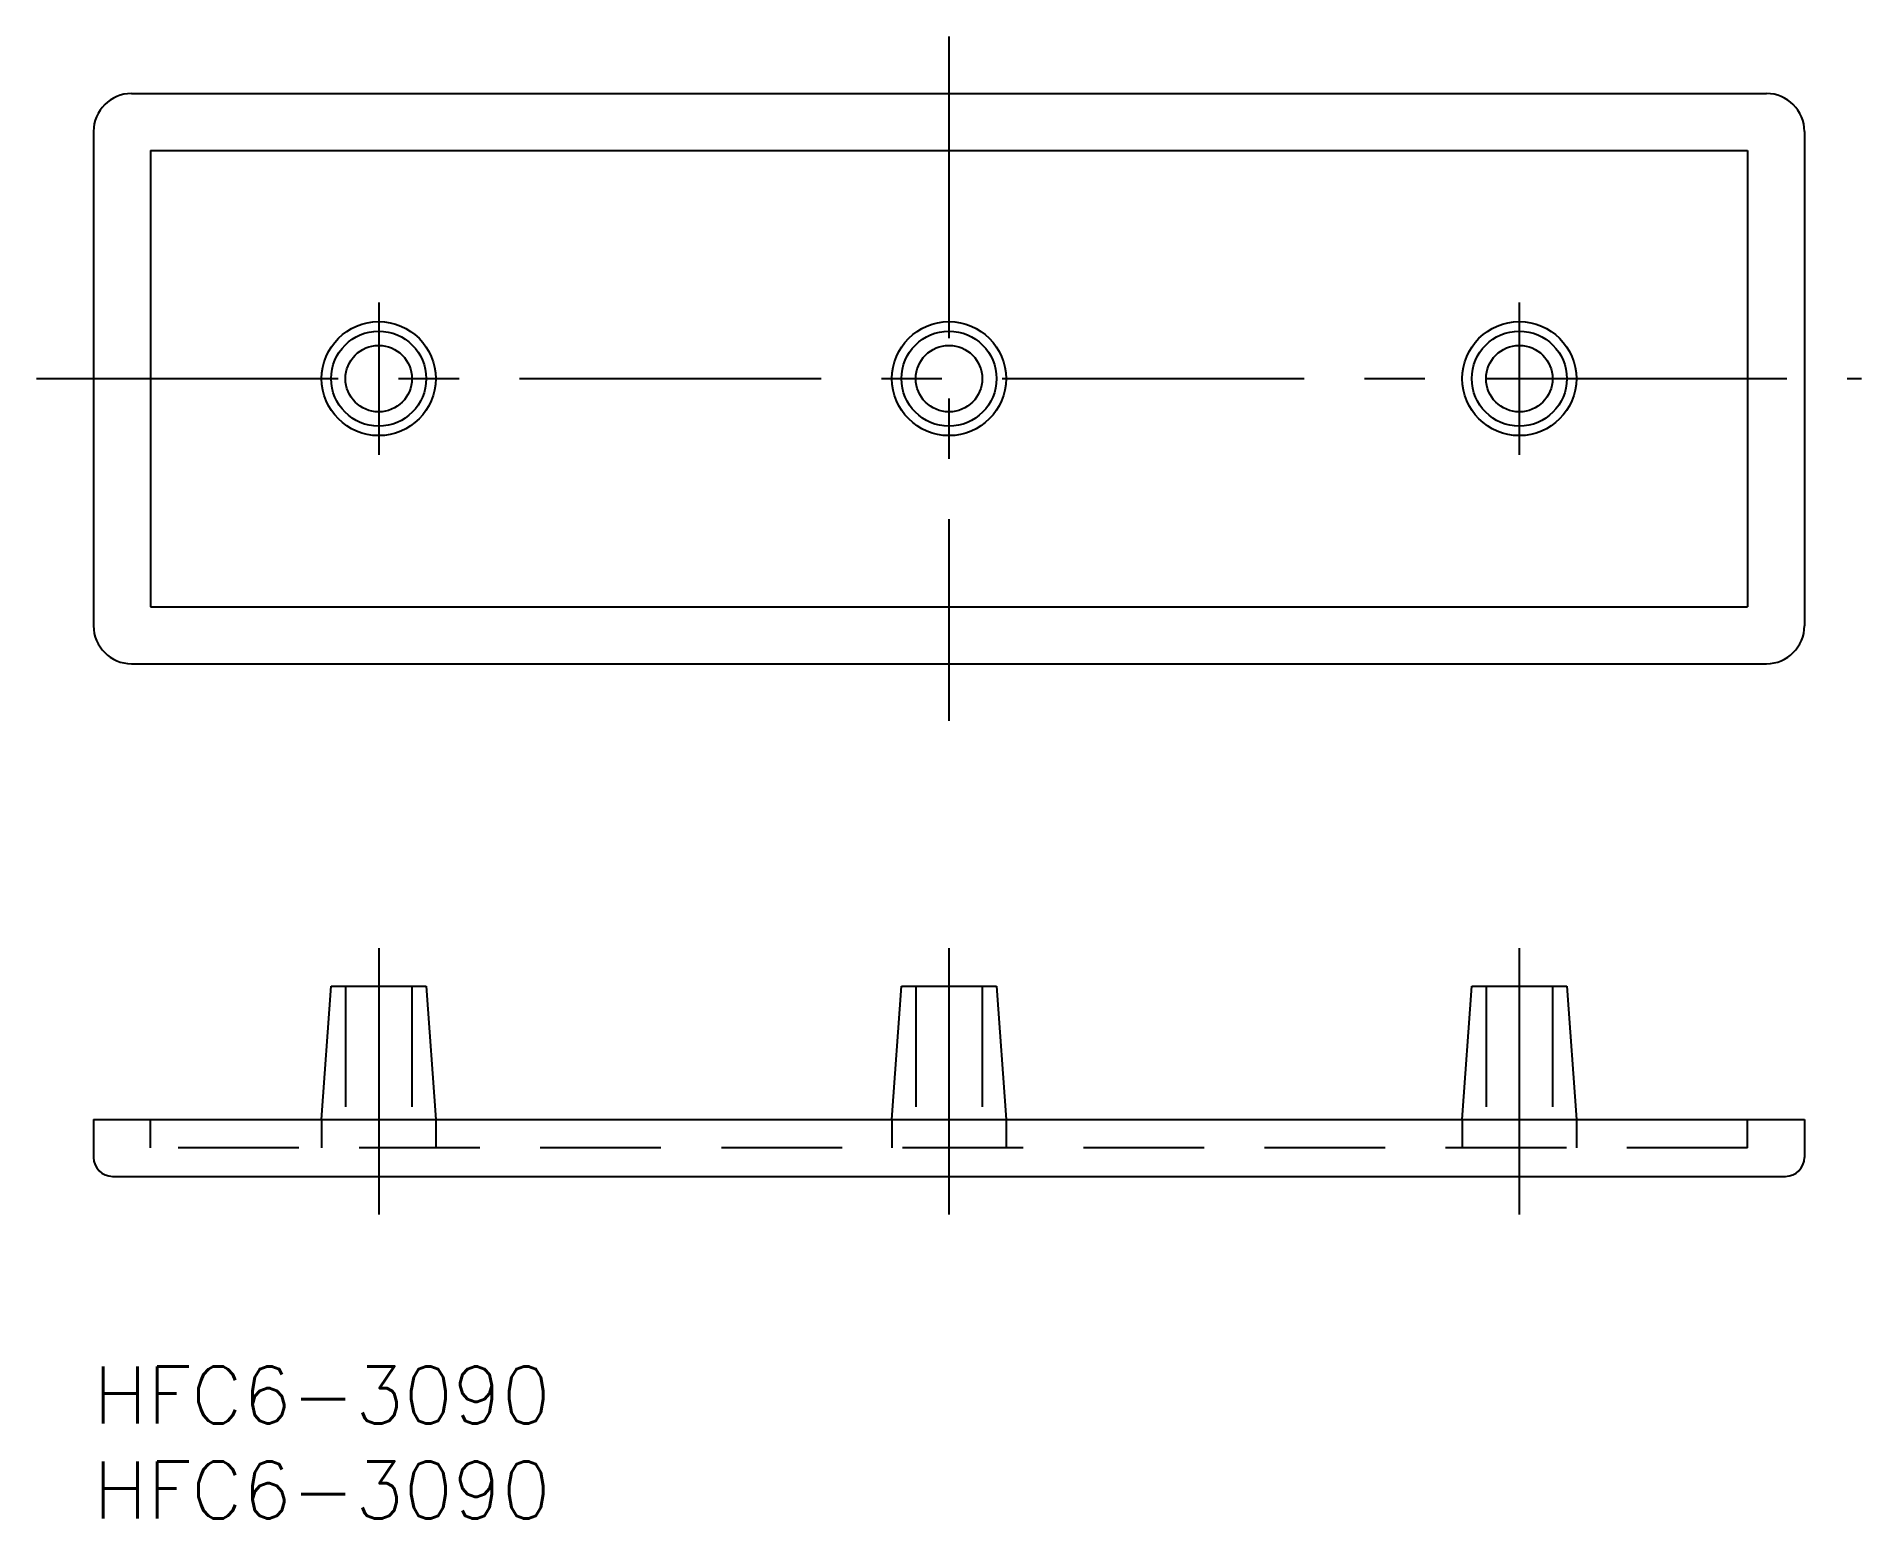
# Model space of a CAD drawing. Extents: x -3 to 93, y -8 to 70.
import ezdxf

# ---------------------------------------------------------------- set-up
doc = ezdxf.new("R2010")
doc.units = 0
doc.header["$LTSCALE"] = 0.5
doc.linetypes.add('CENTER', pattern=[50.8, 31.75, -6.35, 6.35, -6.35])
doc.linetypes.add('DASHED', pattern=[19.05, 12.7, -6.35])
for name, color, linetype in [('MSM_CENTER', 1, 'CENTER'), ('MSM_CONTINUOUS', 7, 'CONTINUOUS'), ('MSM_DASHED', 4, 'DASHED'), ('MSM_PART_NUMBER', 7, 'CONTINUOUS')]:
    doc.layers.add(name, color=color, linetype=linetype)
doc.styles.get("Standard").update_dxf_attribs({"font": 'txt.shx', "height": 3, "bigfont": 'bigfont.shx'})

# ---------------------------------------------------------------- blocks, each defined once
blk = doc.blocks.new('*U3')
at = {"layer": 'MSM_PART_NUMBER'}
blk.add_text('HFC6-3090', height=3, dxfattribs=at).set_placement((0, -3))
blk = doc.blocks.new('*U4')
at = {"layer": 'MSM_PART_NUMBER'}
blk.add_text('HFC6-3090', height=3, dxfattribs=at).set_placement((0, -8))

msp = doc.modelspace()

# ---------------------------------------------------------------- linework, layer by layer
at = {"layer": 'MSM_CENTER'}
for p, q in [((45, 69.968), (45, 33.968)), ((15, 55.968), (15, 47.968)), ((75, 55.968), (75, 47.968)), ((-3, 51.968), (93, 51.968)), ((15, 22), (15, 8)), ((45, 22), (45, 8)), ((75, 22), (75, 8))]:
    msp.add_line(p, q, dxfattribs=at)
at = {"layer": 'MSM_CONTINUOUS'}
for p, q in [((2, 66.968), (88, 66.968)), ((0, 64.968), (0, 38.968)), ((90, 64.968), (90, 38.968)), ((3, 63.968), (3, 39.968)), ((3, 63.968), (87, 63.968)), ((87, 63.968), (87, 39.968)), ((3, 39.968), (87, 39.968)), ((2, 36.968), (88, 36.968)), ((12, 13), (12.5, 20)), ((12.5, 20), (17.5, 20)), ((17.5, 20), (18, 13)), ((42, 13), (42.5, 20)), ((42.5, 20), (47.5, 20)), ((47.5, 20), (48, 13)), ((72, 13), (72.5, 20)), ((72.5, 20), (77.5, 20)), ((77.5, 20), (78, 13)), ((0, 13), (0, 11)), ((0, 13), (90, 13)), ((90, 13), (90, 11)), ((1, 10), (89, 10))]:
    msp.add_line(p, q, dxfattribs=at)
for centre, radius in [((15, 51.968), 3), ((45, 51.968), 3), ((75, 51.968), 3), ((15, 51.968), 2.5), ((45, 51.968), 2.5), ((75, 51.968), 2.5), ((15, 51.968), 1.75), ((45, 51.968), 1.75), ((75, 51.968), 1.75)]:
    msp.add_circle(centre, radius, dxfattribs=at)
for centre, radius, start, end in [((2, 64.968), 2, 90, 180), ((88, 64.968), 2, 0, 90), ((2, 38.968), 2, 180, 270), ((88, 38.968), 2, 270, 0), ((1, 11), 1, 180, 270), ((89, 11), 1, 270, 0)]:
    msp.add_arc(centre, radius, start, end, dxfattribs=at)
at = {"layer": 'MSM_DASHED'}
for p, q in [((13.25, 20), (13.25, 11.5)), ((16.75, 20), (16.75, 11.5)), ((43.25, 20), (43.25, 11.5)), ((46.75, 20), (46.75, 11.5)), ((73.25, 20), (73.25, 11.5)), ((76.75, 20), (76.75, 11.5)), ((3, 11.5), (3, 13)), ((12, 13), (12, 11.5)), ((18, 13), (18, 11.5)), ((42, 13), (42, 11.5)), ((48, 13), (48, 11.5)), ((72, 13), (72, 11.5)), ((78, 13), (78, 11.5)), ((87, 11.5), (87, 13)), ((87, 11.5), (3, 11.5))]:
    msp.add_line(p, q, dxfattribs=at)

# ---------------------------------------------------------------- block references
at = {"layer": 'MSM_CENTER'}
for name in ['*U3', '*U4']:
    msp.add_blockref(name, (0, 0), dxfattribs=at)

doc.saveas('drawing.dxf')
